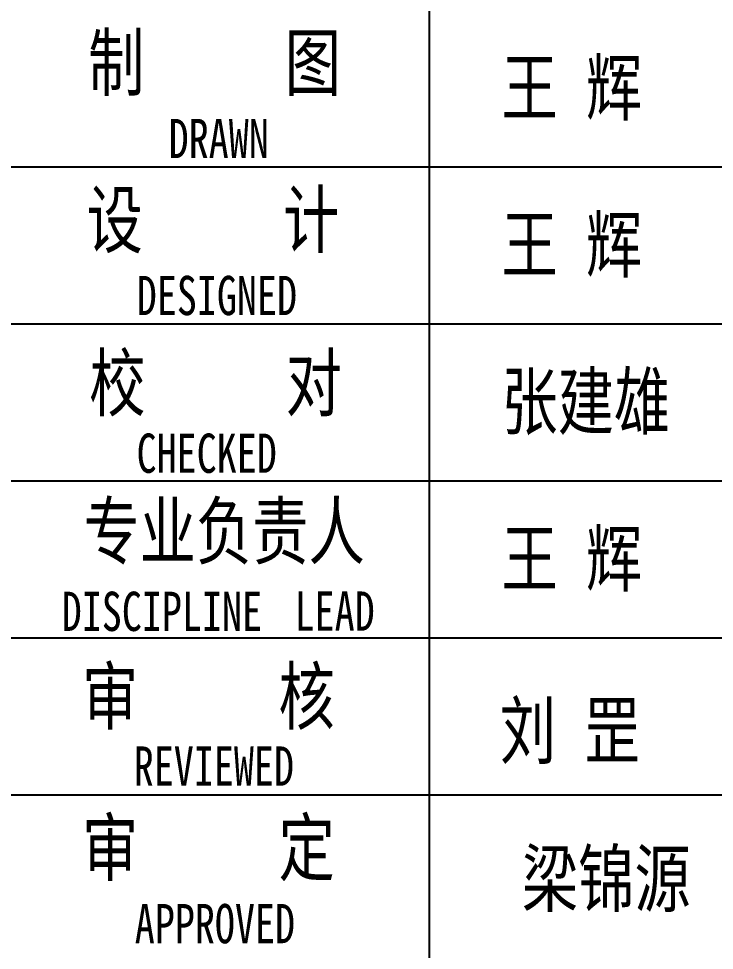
# Model space of a CAD drawing. Extents: x -534 to 560, y 572 to 1344.
# Drawn here: x 443.7 to 501.3, y 754.1 to 831.3 of the extents above; entities that cross this region are included whole.
import ezdxf

# ---------------------------------------------------------------- set-up
doc = ezdxf.new("R2010")
doc.units = 0
doc.header["$LTSCALE"] = 1000
doc.header["$MEASUREMENT"] = 0
doc.layers.add('TK', color=7, linetype='Continuous')
doc.layers.add('外轮廓线', color=2, linetype='Continuous')
doc.styles.add('-宋体', font='', dxfattribs={"width": 0.75})
doc.styles.get('-宋体').set_extended_font_data('SimSun')

# ---------------------------------------------------------------- blocks, each defined once
blk = doc.blocks.new('BFGGFHBDRSGS')
at = {"layer": 'TK'}
for p, q in [((379184, -191637.1), (379184, -203637.1)), ((376484, -196637.1), (384484, -196637.1)), ((376484, -197637.1), (384484, -197637.1)), ((376484, -198637.1), (384484, -198637.1)), ((376484, -199637.1), (384484, -199637.1)), ((376484, -200637.1), (384484, -200637.1))]:
    blk.add_line(p, q, dxfattribs=at)
at = {"layer": 'TK', "style": '-宋体', "width": 0.75}
for s, height, p in [('制     图', 350, (377013.5, -196147.3)), ('王 辉', 350, (379644.3, -196305.4)), ('DRAWN', 250, (377525.2, -196581.3)), ('设     计', 350, (377003.2, -197148.2)), ('王 辉', 350, (379644.3, -197305.4)), ('DESIGNED', 250, (377322.3, -197581.1)), ('校     对', 350, (377019.4, -198188.3)), ('张建雄 ', 350, (379644.3, -198305.4)), ('CHECKED', 250, (377320.9, -198585.6)), ('专业负责人', 350, (376983.2, -199131.5)), ('王 辉', 350, (379644.3, -199305.4)), ('DISCIPLINE', 250, (376844.4, -199592.9)), ('LEAD', 250, (378327, -199591.5)), ('审     核', 350, (376974, -200184.1)), ('刘 罡', 350, (379633.6, -200402.3)), ('REVIEWED', 250, (377302.9, -200578.5)), ('审     定', 350, (376974, -201147.9)), ('梁锦源', 350, (379774.3, -201345.3)), ('APPROVED', 250, (377309.5, -201582.1))]:
    blk.add_text(s, height=height, dxfattribs=at).set_placement(p)
blk = doc.blocks.new('A$C37B82D5D')
at = {"xscale": 1.25, "yscale": 1.25, "zscale": 1.25}
blk.add_blockref('BFGGFHBDRSGS', (-376730, 269546.9), dxfattribs=at)

msp = doc.modelspace()

# ---------------------------------------------------------------- block references
at = {"layer": '外轮廓线', "ltscale": 0.03, "xscale": 0.01040000000011787, "yscale": 0.01040000000011787, "zscale": 0.01040000000024591}
msp.add_blockref('A$C37B82D5D', (-533.694, 571.998), dxfattribs=at)

doc.saveas('drawing.dxf')
